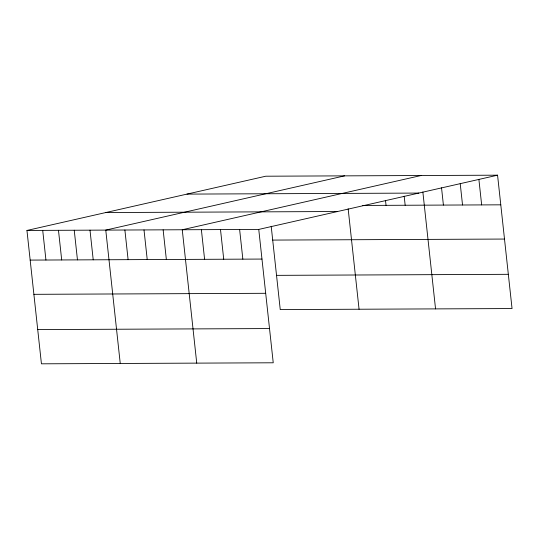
<?xml version="1.0" encoding="UTF-8"?>
<svg xmlns="http://www.w3.org/2000/svg" width="539" height="539" viewBox="0 0 539 539"><rect width="100%" height="100%" fill="white"/><g stroke="black" fill="none" stroke-linecap="round" stroke-linejoin="round"><path stroke-width="0.81" d="M497.564 175.182L258.754 229.419L273.239 362.787L41.436 363.818L26.95 230.449L265.761 176.213L497.564 175.182L512.05 308.551L280.246 309.581L271.198 226.232M344.576 175.862L105.765 230.099L120.251 363.468M421.067 175.519L182.256 229.762L196.742 363.131M186.952 194.107L418.756 193.077M362.76 205.44L500.785 204.827M105.759 212.555L337.555 211.517M26.95 230.449L258.754 229.419M272.7 240.084L504.497 239.053M30.171 260.094L261.974 259.064M276.534 275.355L508.331 274.317M33.89 294.328L265.687 293.297M37.723 329.592L269.52 328.561M478.888 179.379L481.657 204.908M460.212 183.583L462.536 204.995M441.535 187.788L443.408 205.083M422.859 191.992L435.552 308.887M404.183 196.189L405.166 205.251M385.506 200.393L386.039 205.339M348.147 208.768L359.062 309.231M239.626 229.506L242.846 259.151M220.505 229.587L223.725 259.232M201.377 229.675L204.598 259.32M163.135 229.843L166.356 259.488M144.007 229.931L147.228 259.576M124.886 230.012L128.107 259.663M90 230.173L93.22 259.818M74.241 230.241L77.461 259.886M58.475 230.308L61.695 259.953M42.716 230.382L45.936 260.027"/></g></svg>
